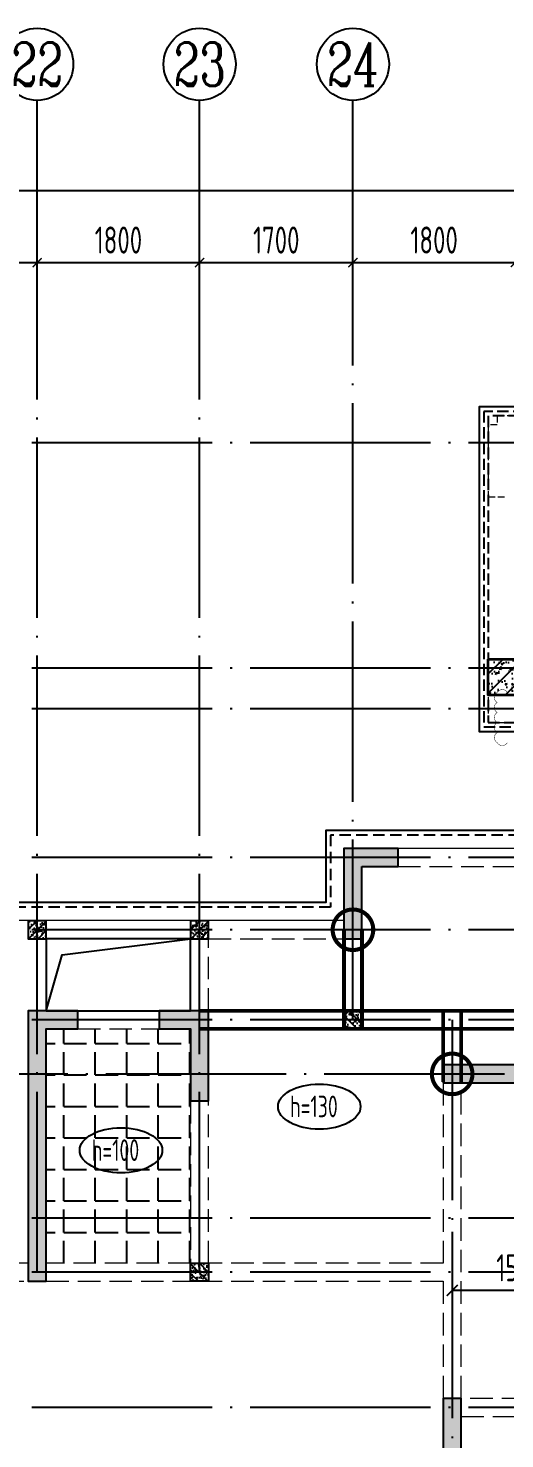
# Model space of a CAD drawing. Extents: x -461650 to 361314, y 245336 to 769729.
# Drawn here: x 17077 to 22360, y 643148 to 658795 of the extents above; entities that cross this region are included whole.
import ezdxf
from ezdxf.enums import TextEntityAlignment as Align

# ---------------------------------------------------------------- set-up
doc = ezdxf.new("R2010")
doc.units = 0
doc.header["$LTSCALE"] = 1000
for name, pattern in [('__DASH', [0.35, 0.25, -0.1]), ('DASH', [0.35, 0.25, -0.1]), ('DOTE', [2.42, 2, -0.2, 0.02, -0.2]), ('HIDDEN', [0.375, 0.25, -0.125])]:
    doc.linetypes.add(name, pattern=pattern)
doc.layers.get('0').update_dxf_attribs({"linetype": 'CONTINUOUS'})
doc.layers.get('DEFPOINTS').update_dxf_attribs({"linetype": 'CONTINUOUS'})
doc.layers.add('+公共字体', color=7, linetype='CONTINUOUS', lineweight=20)
doc.layers.add('平面-看线', color=45, linetype='CONTINUOUS', lineweight=15)
for name, color, linetype in [('A-AXIS', 1, 'CONTINUOUS'), ('A-DOTE', 10, 'DOTE'), ('AXIS_NUM', 7, 'CONTINUOUS'), ('ROOF', 183, 'CONTINUOUS'), ('S-B板填充', 251, 'CONTINUOUS'), ('S-B板标注', 3, 'CONTINUOUS'), ('S-C承台编号', 6, 'CONTINUOUS'), ('S-D洞口', 4, 'CONTINUOUS'), ('S-L主梁线', 4, 'DASH'), ('S-Q墙填充', 252, 'CONTINUOUS'), ('S-Q墙实线', 6, 'CONTINUOUS'), ('S-Q墙标注', 3, 'CONTINUOUS'), ('S-Y一般标注', 3, 'CONTINUOUS'), ('S-Z柱填充', 252, 'CONTINUOUS'), ('S-Z柱实线', 6, 'CONTINUOUS'), ('S-板正筋', 2, 'CONTINUOUS'), ('S-构造柱', 212, 'CONTINUOUS'), ('水平筋标注', 7, 'CONTINUOUS'), ('看线', 251, 'CONTINUOUS')]:
    doc.layers.add(name, color=color, linetype=linetype)
doc.layers.add('审图修改', color=2, linetype='CONTINUOUS', plot=False)
doc.layers.add('配箍校核', color=34, linetype='CONTINUOUS', plot=False)
doc.styles.add('TSSD_Axis', font='complex.shx', dxfattribs={"width": 0.7, "bigfont": 'hztxt.shx'})
doc.styles.add('TSSD_DIMENSION', font='Tssdeng.shx', dxfattribs={"width": 0.7, "bigfont": 'tssdchn.shx'})
doc.styles.add('TSSD_REIN', font='tssdeng.shx', dxfattribs={"width": 0.7, "height": 300, "bigfont": 'tssdchn.shx'})
doc.styles.add('结构文字', font='zstxt.shx', dxfattribs={"width": 0.7, "bigfont": 'zshz.shx'})
doc.dimstyles.new('STRUCK', dxfattribs={"dimtxt": 400, "dimasz": 121, "dimexe": 200, "dimexo": 150, "dimgap": 115, "dimtad": 1, "dimdec": 0, "dimdsep": 46, "dimtxsty": '结构文字', "dimblk": 'ARCHTICK', "dimcen": 400, "dimclrd": 3, "dimclre": 3, "dimclrt": 7, "dimadec": 0, "dimazin": 0, "dimtfac": 1, "dimtdec": 0, "dimtix": 1, "dimtmove": 2, "dimatfit": 3, "dimldrblk": '_DIMX', "dimfxl": 0, "dimtolj": 1, "dimtzin": 0, "dimarcsym": 0})
doc.dimstyles.new('TSSD_100_100', dxfattribs={"dimtxt": 300, "dimasz": 100, "dimexe": 100, "dimexo": 250, "dimgap": 100, "dimtad": 1, "dimdec": 0, "dimzin": 0, "dimdsep": 46, "dimtxsty": 'TSSD_DIMENSION', "dimblk": 'ARCHTICK', "dimcen": 0, "dimdle": 100, "dimclrt": 7, "dimadec": 0, "dimazin": 0, "dimtfac": 1, "dimtdec": 0, "dimtix": 1, "dimtmove": 2, "dimatfit": 3, "dimldrblk": 'ARCHTICK', "dimfxl": 0, "dimtolj": 1, "dimtzin": 0, "dimarcsym": 0})

# ---------------------------------------------------------------- blocks, each defined once
blk = doc.blocks.new('ts_axno')
at = {"color": 0, "linetype": 'ByBlock', "lineweight": -2}
blk.add_circle((0, 0), 0.5, dxfattribs=at)
at = {"color": 0, "linetype": 'ByBlock', "lineweight": -2, "style": 'TSSD_Axis', "width": 0.7}
blk.add_attdef('A', text='', height=0.6, dxfattribs=at).set_placement((0, 0), align=Align.MIDDLE_CENTER)
blk = doc.blocks.new('_ArchTick')
at = {"color": 0, "linetype": 'ByBlock', "const_width": 0.15}
blk.add_lwpolyline([(-0.5, -0.5), (0.5, 0.5)], dxfattribs=at)
blk = doc.blocks.new('*D1633')
at = {"layer": 'DEFPOINTS', "color": 0}
for p in [(34300, 22100), (31400, 21100), (34300, 21100)]:
    blk.add_point(p, dxfattribs=at)
at = {"layer": 'S-Y一般标注', "color": 0, "lineweight": -2}
for p, q in [((31300, 22100), (34400, 22100)), ((31400, 21350), (31400, 22200)), ((34300, 21350), (34300, 22200))]:
    blk.add_line(p, q, dxfattribs=at)
at = {"layer": 'S-Y一般标注', "color": 0, "lineweight": -2, "xscale": 100, "yscale": 100, "zscale": 100, "rotation": 180}
blk.add_blockref('_ArchTick', (31400, 22100), dxfattribs=at)
at = {"layer": 'S-Y一般标注', "color": 0, "lineweight": -2, "xscale": 100, "yscale": 100, "zscale": 100}
blk.add_blockref('_ArchTick', (34300, 22100), dxfattribs=at)
at = {"layer": 'S-Y一般标注', "color": 7, "insert": (32850, 22350), "char_height": 300, "attachment_point": 5, "style": 'TSSD_DIMENSION'}
blk.add_mtext('\\A1;2900', dxfattribs=at)
blk = doc.blocks.new('*D1634')
at = {"layer": 'DEFPOINTS', "color": 0}
for p in [(36100, 22100), (34300, 21100), (36100, 21100)]:
    blk.add_point(p, dxfattribs=at)
at = {"layer": 'S-Y一般标注', "color": 0, "lineweight": -2}
for p, q in [((34200, 22100), (36200, 22100)), ((34300, 21350), (34300, 22200)), ((36100, 21350), (36100, 22200))]:
    blk.add_line(p, q, dxfattribs=at)
at = {"layer": 'S-Y一般标注', "color": 0, "lineweight": -2, "xscale": 100, "yscale": 100, "zscale": 100, "rotation": 180}
blk.add_blockref('_ArchTick', (34300, 22100), dxfattribs=at)
at = {"layer": 'S-Y一般标注', "color": 0, "lineweight": -2, "xscale": 100, "yscale": 100, "zscale": 100}
blk.add_blockref('_ArchTick', (36100, 22100), dxfattribs=at)
at = {"layer": 'S-Y一般标注', "color": 7, "insert": (35200, 22350), "char_height": 300, "attachment_point": 5, "style": 'TSSD_DIMENSION'}
blk.add_mtext('\\A1;1800', dxfattribs=at)
blk = doc.blocks.new('*D1635')
at = {"layer": 'DEFPOINTS', "color": 0}
for p in [(37800, 22100), (36100, 21100), (37800, 21100)]:
    blk.add_point(p, dxfattribs=at)
at = {"layer": 'S-Y一般标注', "color": 0, "lineweight": -2}
for p, q in [((36000, 22100), (37900, 22100)), ((36100, 21350), (36100, 22200)), ((37800, 21350), (37800, 22200))]:
    blk.add_line(p, q, dxfattribs=at)
at = {"layer": 'S-Y一般标注', "color": 0, "lineweight": -2, "xscale": 100, "yscale": 100, "zscale": 100, "rotation": 180}
blk.add_blockref('_ArchTick', (36100, 22100), dxfattribs=at)
at = {"layer": 'S-Y一般标注', "color": 0, "lineweight": -2, "xscale": 100, "yscale": 100, "zscale": 100}
blk.add_blockref('_ArchTick', (37800, 22100), dxfattribs=at)
at = {"layer": 'S-Y一般标注', "color": 7, "insert": (36950, 22350), "char_height": 300, "attachment_point": 5, "style": 'TSSD_DIMENSION'}
blk.add_mtext('\\A1;1700', dxfattribs=at)
blk = doc.blocks.new('*D1643')
at = {"layer": 'DEFPOINTS', "color": 0}
for p in [(54600, 22900), (4600, 21100), (54600, 21100)]:
    blk.add_point(p, dxfattribs=at)
at = {"layer": 'S-Y一般标注', "color": 0, "lineweight": -2}
for p, q in [((4500, 22900), (54700, 22900)), ((4600, 21350), (4600, 23000)), ((54600, 21350), (54600, 23000))]:
    blk.add_line(p, q, dxfattribs=at)
at = {"layer": 'S-Y一般标注', "color": 0, "lineweight": -2, "xscale": 100, "yscale": 100, "zscale": 100, "rotation": 180}
blk.add_blockref('_ArchTick', (4600, 22900), dxfattribs=at)
at = {"layer": 'S-Y一般标注', "color": 0, "lineweight": -2, "xscale": 100, "yscale": 100, "zscale": 100}
blk.add_blockref('_ArchTick', (54600, 22900), dxfattribs=at)
at = {"layer": 'S-Y一般标注', "color": 7, "insert": (29600, 23150), "char_height": 300, "attachment_point": 5, "style": 'TSSD_DIMENSION'}
blk.add_mtext('\\A1;50000', dxfattribs=at)
blk = doc.blocks.new('*D1658')
at = {"layer": 'DEFPOINTS', "color": 0}
for p in [(39600, 22100), (37800, 21100), (39600, 21100)]:
    blk.add_point(p, dxfattribs=at)
at = {"layer": 'S-Y一般标注', "color": 0, "lineweight": -2}
for p, q in [((37700, 22100), (39700, 22100)), ((37800, 21350), (37800, 22200)), ((39600, 21350), (39600, 22200))]:
    blk.add_line(p, q, dxfattribs=at)
at = {"layer": 'S-Y一般标注', "color": 0, "lineweight": -2, "xscale": 100, "yscale": 100, "zscale": 100, "rotation": 180}
blk.add_blockref('_ArchTick', (37800, 22100), dxfattribs=at)
at = {"layer": 'S-Y一般标注', "color": 0, "lineweight": -2, "xscale": 100, "yscale": 100, "zscale": 100}
blk.add_blockref('_ArchTick', (39600, 22100), dxfattribs=at)
at = {"layer": 'S-Y一般标注', "color": 7, "insert": (38700, 22350), "char_height": 300, "attachment_point": 5, "style": 'TSSD_DIMENSION'}
blk.add_mtext('\\A1;1800', dxfattribs=at)
blk = doc.blocks.new('20210729.03492876')
at = {"layer": 'ROOF', "ltscale": 0.8}
blk.add_lwpolyline([(40100, 13200), (42100, 13200), (42100, 16500), (34900, 16500), (34900, 12900), (35500, 12900)], dxfattribs=at)
at = {"layer": 'ROOF', "linetype": '__DASH', "ltscale": 0.5}
for points in [[(40100, 13250), (42050, 13250), (42050, 16450), (34950, 16450), (34950, 12950), (35500, 12950)], [(40100, 13300), (42000, 13300), (42000, 16400), (35000, 16400), (35000, 13000), (35500, 13000)]]:
    blk.add_lwpolyline(points, dxfattribs=at)
at = {"layer": '平面-看线', "linetype": 'DASH', "ltscale": 0.3}
for points in [[(35390, 16400), (35100, 16400), (35100, 16300), (35000, 16300), (35000, 15500), (35200, 15500)], [(35200, 13700), (35000, 13700), (35000, 13000), (35500, 13000)]]:
    blk.add_lwpolyline(points, dxfattribs=at)
at = {"layer": '看线', "color": 201, "linetype": 'HIDDEN', "ltscale": 0.5}
blk.add_lwpolyline([(35350, 12900), (35350, 11750), (33250, 11750), (33250, 10950), (26850, 10950), (26850, 10950), (25300, 10950)], dxfattribs=at)
at = {"layer": '看线', "color": 201}
blk.add_lwpolyline([(35300, 12900), (35300, 11800), (33200, 11800), (33200, 11000), (26800, 11000), (26800, 11000), (25300, 11000)], dxfattribs=at)
blk = doc.blocks.new('20210803.22403995')
at = {"layer": '+公共字体', "color": 2, "const_width": 45}
for points in [[(-831038, -168387, 1), (-831038, -167937, 1), (-831038, -168387, -1)], [(-829938, -169986, 1), (-829938, -169536, 1), (-829938, -169986, -1)]]:
    blk.add_lwpolyline(points, format="xyb", dxfattribs=at)
blk = doc.blocks.new('20210807.15313138')
at = {"layer": 'S-Q墙填充'}
h = blk.add_hatch(color=252, dxfattribs=at)
h.dxf.hatch_style = 1
h.paths.add_polyline_path([(94316, 67740), (94716, 67740), (94716, 67940), (94116, 67940), (94116, 66940), (94316, 66940)])
h = blk.add_hatch(color=252, dxfattribs=at)
h.dxf.hatch_style = 1
h.paths.add_polyline_path([(90816, 63140), (90816, 65940), (91166, 65940), (91166, 66140), (90616, 66140), (90616, 63140)])
h = blk.add_hatch(color=252, dxfattribs=at)
h.dxf.hatch_style = 1
h.paths.add_polyline_path([(92066, 65940), (92416, 65940), (92416, 65140), (92616, 65140), (92616, 66140), (92066, 66140)])
h = blk.add_hatch(color=252, dxfattribs=at)
h.dxf.hatch_style = 1
h.paths.add_polyline_path([(95216, 65340), (96816, 65340), (97216, 65340), (97216, 65840), (97016, 65840), (97016, 65540), (96816, 65540), (95216, 65540)])
h = blk.add_hatch(color=252, dxfattribs=at)
h.dxf.hatch_style = 1
h.paths.add_polyline_path([(95416, 60640), (95416, 61840), (95216, 61840), (95216, 60640)])
at = {"layer": 'S-Z柱填充'}
h = blk.add_hatch(dxfattribs=at)
h.set_pattern_fill('ARMORED', color=256, scale=30, style=0)
h.set_pattern_definition([(50, (-309692.94, 38050.78), (215.178055, -18.82564), [22.5, -247.5]), (355, (-309692.94, 38050.78), (-41.6254, 225.65764), [18, -198]), (100.4514, (-309675.01, 38049.21), (173.55281, 206.83186), [19.12206, -210.34263]), (46.1842, (-309692.94, 38110.78), (320.17231, -49.6557), [33.75, -371.25]), (96.6356, (-309666.26, 38106.64), (280.3988, 292.23536), [28.68309, -315.5139]), (351.1842, (-309692.94, 38110.78), (280.39858, 292.23558), [27, -297]), (21, (-309662.94, 38095.78), (179.072116, -120.78567), [22.5, -247.5]), (326, (-309662.94, 38095.78), (72.9946, 217.54501), [18, -198]), (71.4514, (-309648.02, 38085.71), (252.06679, 96.75915), [19.12206, -210.34263]), (37.5, (-309692.945, 38050.78), (3.647957, 99.868156), [0, -195.6, 0, -201, 0, -198.75]), (7.5, (-309692.94, 38050.78), (78.92086, 118.323514), [0, -114.6, 0, -191.1, 0, -75.75]), (327.5, (-309759.845, 38050.78), (160.146731, -6.766462), [0, -75, 0, -234, 0, -310.5]), (317.5, (-309789.84, 38050.78), (174.95585, 30.031495), [0, -97.5, 0, -155.4, 0, -220.5]), (45, (-309692.94, 38050.78), (-106.066017, 106.066017), [])])
h.paths.add_polyline_path([(95716, 70040), (96116, 70040), (96116, 69640), (95716, 69640)])
at = {"layer": 'S-D洞口', "color": 5}
blk.add_lwpolyline([(90816, 66140), (92416, 66140), (92416, 66940), (90816, 66940), (90816, 66140), (90993, 66762), (92416, 66940)], dxfattribs=at)
at = {"layer": 'S-L主梁线', "linetype": 'ByBlock', "lineweight": 18}
for p, q in [((96216, 67940), (94716, 67940)), ((90716, 67140), (87816, 67140)), ((92516, 67140), (90716, 67140)), ((94116, 67140), (92516, 67140)), ((90816, 66940), (92416, 66940)), ((90816, 66140), (90816, 66940)), ((92416, 66940), (92416, 66140)), ((92066, 66140), (91166, 66140))]:
    blk.add_line(p, q, dxfattribs=at)
at = {"layer": 'S-L主梁线', "linetype": 'DASH', "lineweight": 18}
for p, q in [((94716, 67740), (96216, 67740)), ((92616, 66940), (94116, 66940)), ((92616, 66140), (92616, 66940)), ((91166, 65940), (92066, 65940)), ((95216, 65340), (95216, 63340)), ((95416, 63240), (95416, 65340)), ((92416, 65140), (92416, 63340)), ((92616, 63340), (92616, 65140)), ((90616, 63340), (89516, 63340)), ((92416, 63340), (90816, 63340)), ((95216, 63340), (92616, 63340)), ((95416, 61840), (95416, 63240)), ((89616, 63140), (90616, 63140)), ((90816, 63140), (92516, 63140)), ((92516, 63140), (95216, 63140)), ((95216, 63140), (95216, 61840)), ((97166, 61840), (95416, 61840)), ((95416, 61640), (97166, 61640))]:
    blk.add_line(p, q, dxfattribs=at)
at = {"layer": 'S-Q墙实线'}
for points in [[(94316, 67740), (94716, 67740), (94716, 67940), (94116, 67940), (94116, 66940), (94316, 66940)], [(90816, 63140), (90816, 65940), (91166, 65940), (91166, 66140), (90616, 66140), (90616, 63140)], [(92066, 65940), (92416, 65940), (92416, 65140), (92616, 65140), (92616, 66140), (92066, 66140)], [(95216, 65340), (96816, 65340), (97216, 65340), (97216, 65840), (97016, 65840), (97016, 65540), (96816, 65540), (95216, 65540)], [(95416, 60640), (95416, 61840), (95216, 61840), (95216, 60640)]]:
    blk.add_lwpolyline(points, close=True, dxfattribs=at)
at = {"layer": 'S-Z柱实线', "lineweight": 35}
blk.add_lwpolyline([(95716, 70040), (96116, 70040), (96116, 69640), (95716, 69640)], close=True, dxfattribs=at)
blk = doc.blocks.new('20210730.02141516')
at = {"layer": 'S-构造柱'}
h = blk.add_hatch(dxfattribs=at)
h.set_pattern_fill('ARMORED', color=256, scale=15, angle=-90, style=0)
h.set_pattern_definition([(320, (-154189.41, 3278673.45), (-9.4128202, -107.5890274), [11.25, -123.75]), (265, (-154189.41, 3278673.45), (112.82882, 20.8127), [9, -99]), (10.4514, (-154190.19, 3278664.49), (103.4159313, -86.7764073), [9.5610285, -105.1713168]), (316.1842, (-154159.41, 3278673.45), (-24.827852, -160.0861573), [16.875, -185.625]), (6.6356, (-154161.48, 3278660.11), (146.117681, -140.199406), [14.341543, -157.75695]), (261.1842, (-154159.41, 3278673.45), (146.11779, -140.199292), [13.5, -148.5]), (291, (-154166.91, 3278658.45), (-60.3928336, -89.5360578), [11.25, -123.75]), (236, (-154166.91, 3278658.45), (108.7725068, -36.4972998), [9, -99]), (341.4514, (-154171.94, 3278650.99), (48.3795745, -126.0333943), [9.5610285, -105.1713168]), (307.5, (-154189.41, 3278673.454), (49.93407807, -1.8239783), [0, -97.8, 0, -100.5, 0, -99.375]), (277.5, (-154189.41, 3278673.454), (59.1617568, -39.4604306), [0, -57.3, 0, -95.55, 0, -37.875]), (237.5, (-154189.41, 3278706.904), (-3.38323076, -80.07336543), [0, -37.5, 0, -117, 0, -155.25]), (227.5, (-154189.41, 3278721.904), (15.0157473, -87.4779254), [0, -48.75, 0, -77.7, 0, -110.25]), (315, (-154189.41, 3278673.454), (53.0330086, 53.0330086), [])])
h.paths.add_polyline_path([(200, 200), (200, 0), (0, 0), (0, 200)])
blk.add_lwpolyline([(200, 200), (200, 0), (0, 0), (0, 200)], close=True, dxfattribs=at)
blk = doc.blocks.new('20210809.18285270')
at = {"layer": 'ROOF', "xscale": -1, "rotation": 4.61764226855621e-08}
for p in [(29900, 10100), (31700, 10100)]:
    blk.add_blockref('20210730.02141516', p, dxfattribs=at)
at = {"layer": 'ROOF', "rotation": 359.9999999538236}
blk.add_blockref('20210730.02141516', (33200, 9100), dxfattribs=at)
at = {"layer": 'ROOF'}
blk.add_blockref('20210730.02141516', (31500, 6300), dxfattribs=at)
blk = doc.blocks.new('*D429')
at = {"layer": 'DEFPOINTS', "color": 0}
for p in [(-180458, -4859), (-178959, -4859), (-178959, -5659)]:
    blk.add_point(p, dxfattribs=at)
at = {"layer": 'S-Q墙标注', "color": 3, "lineweight": -2}
for p, q in [((-180458, -5009), (-180458, -5859)), ((-178959, -5009), (-178959, -5859)), ((-180458, -5659), (-178959, -5659))]:
    blk.add_line(p, q, dxfattribs=at)
at = {"layer": 'S-Q墙标注', "color": 3, "lineweight": -2, "xscale": 121, "yscale": 121, "zscale": 121, "rotation": 180}
blk.add_blockref('_ArchTick', (-180458, -5659), dxfattribs=at)
at = {"layer": 'S-Q墙标注', "color": 3, "lineweight": -2, "xscale": 121, "yscale": 121, "zscale": 121}
blk.add_blockref('_ArchTick', (-178959, -5659), dxfattribs=at)
at = {"layer": 'S-Q墙标注', "color": 7, "insert": (-179709, -5409), "char_height": 300, "attachment_point": 5, "style": 'TSSD_REIN'}
blk.add_mtext('\\A1;1500', dxfattribs=at)
blk = doc.blocks.new('_DIMX')
blk.add_line((-150, 0), (150, 0))
at = {"const_width": 50}
blk.add_lwpolyline([(-70, -70), (70, 70)], dxfattribs=at)
blk = doc.blocks.new('20210726.16350016')
at = {"layer": 'A-AXIS'}
for p, q in [((34300, 21100), (34300, 23900)), ((36100, 21100), (36100, 23900)), ((37800, 21100), (37800, 23900))]:
    blk.add_line(p, q, dxfattribs=at)
at = {"layer": 'A-DOTE'}
for p, q in [((34300, 10900), (34300, 21100)), ((36100, 10900), (36100, 21100)), ((37800, 13700), (37800, 21100)), ((55600, 20100), (3600, 20100)), ((55600, 17600), (3600, 17600)), ((55600, 17150), (3600, 17150)), ((55600, 15500), (3600, 15500)), ((55600, 14700), (3600, 14700)), ((55600, 13700), (3600, 13700)), ((38900.2, 13700), (38900, 3600)), ((3600, 13100.3), (55600, 13100.3)), ((55600, 11500), (3600, 11500)), ((55600, 10900), (3600, 10900)), ((55600, 9400), (3600, 9400))]:
    blk.add_line(p, q, dxfattribs=at)
at = {"layer": 'A-AXIS'}
ref = blk.add_blockref('ts_axno', (34300, 24300), dxfattribs=dict(at, xscale=800, yscale=800, zscale=800))
ref.add_attrib('14', '22', dxfattribs={"layer": 'AXIS_NUM', "height": 480, "style": 'TSSD_Axis', "width": 0.7}).set_placement((34300, 24300), align=Align.MIDDLE_CENTER)
ref = blk.add_blockref('ts_axno', (36100, 24300), dxfattribs=dict(at, xscale=800, yscale=800, zscale=800))
ref.add_attrib('15', '23', dxfattribs={"layer": 'AXIS_NUM', "height": 480, "style": 'TSSD_Axis', "width": 0.7}).set_placement((36100, 24300), align=Align.MIDDLE_CENTER)
ref = blk.add_blockref('ts_axno', (37800, 24300), dxfattribs=dict(at, xscale=800, yscale=800, zscale=800))
ref.add_attrib('16', '24', dxfattribs={"layer": 'AXIS_NUM', "height": 480, "style": 'TSSD_Axis', "width": 0.7}).set_placement((37800, 24300), align=Align.MIDDLE_CENTER)
at = {"layer": 'S-Y一般标注'}
for base, p1, p2, picture, middle in [((54600, 22900), (4600, 21100), (54600, 21100), '*D1643', (29600, 23150)), ((34300, 22100), (31400, 21100), (34300, 21100), '*D1633', (32850, 22350)), ((36100, 22100), (34300, 21100), (36100, 21100), '*D1634', (35200, 22350)), ((37800, 22100), (36100, 21100), (37800, 21100), '*D1635', (36950, 22350)), ((39600, 22100), (37800, 21100), (39600, 21100), '*D1658', (38700, 22350))]:
    dim = blk.add_linear_dim(base=base, p1=p1, p2=p2, dimstyle='TSSD_100_100', dxfattribs=at)
    dim.commit()
    dim.dimension.update_dxf_attribs({"geometry": picture, "text_midpoint": middle})
blk = doc.blocks.new('20210810.19092027')
at = {"layer": 'S-Q墙标注'}
dim = blk.add_linear_dim(base=(121017.8, 61274), p1=(119518, 62074), p2=(121017.8, 62074), dimstyle='STRUCK', override={"dimtxt": 300, "dimgap": 100, "dimtxsty": 'TSSD_REIN'}, dxfattribs=at)
dim.commit()
dim.dimension.update_dxf_attribs({"geometry": '*D429', "text_midpoint": (120267.9, 61524), "insert": (299976.5, 66933)})

msp = doc.modelspace()

# ---------------------------------------------------------------- hatches: boundary and pattern name
at = {"layer": 'S-B板填充'}
h = msp.add_hatch(dxfattribs=at)
h.set_pattern_fill('ANGLE', color=252, scale=50, style=0)
h.set_pattern_definition([(0, (114910.66, 499451.18), (0, 349.25), [254, -95.25]), (90, (114910.66, 499451.18), (-349.25, 2e-14), [254, -95.25])])
h.paths.add_polyline_path([(17276.72, 647695.05), (18876.73, 647695.05), (18876.73, 645095.05), (17276.72, 645095.05)])

# ---------------------------------------------------------------- linework, layer by layer
at = {"layer": 'S-B板标注'}
for centre in [(20303.65, 646832.69), (18105.19, 646348.13)]:
    msp.add_ellipse(centre, major_axis=(-457.33, 0), ratio=0.54724159, dxfattribs=at)
at = {"layer": 'S-D洞口', "color": 5}
msp.add_lwpolyline([(17276.73, 647895.05), (18876.73, 647895.05), (18876.73, 648695.05), (17276.73, 648695.05), (17276.73, 647895.05), (17454.51, 648517.27), (18876.73, 648695.05)], dxfattribs=at)
at = {"layer": 'S-板正筋', "color": 5, "linetype": 'DASH', "const_width": 42.86}
for points in [[(20576.72, 648795.05), (20576.72, 647695.05)], [(20776.72, 648795.05), (20776.72, 647695.05)], [(23576.73, 647895.05), (18976.72, 647895.05)], [(21676.72, 647104.6), (21676.72, 647895.05)], [(21876.73, 647104.6), (21876.73, 647895.05)], [(23576.73, 647695.05), (18976.72, 647695.05)]]:
    msp.add_lwpolyline(points, dxfattribs=at)
at = {"layer": '审图修改', "const_width": 5}
for points in [[(22388.07, 650870.02, -0.57735027), (22276.77, 650870.02, -0.57735027), (22276.77, 650981.32, -0.57735027), (22276.77, 651092.62, -0.57735027), (22276.77, 651203.92, -0.57735027), (22276.77, 651315.22, -0.57735027), (22276.77, 651426.52, -0.57735027), (22276.77, 651426.52, -0.57735027)], [(22276.77, 651426.52, -0.57735027), (22388.07, 651426.52, -0.57735027)]]:
    msp.add_lwpolyline(points, format="xyb", dxfattribs=at)

# ---------------------------------------------------------------- block references
msp.add_blockref('20210729.03492876', (-12823.27, 638095.05))
at = {"layer": 'A-DOTE'}
msp.add_blockref('20210726.16350016', (-17123.27, 634095), dxfattribs=at)
at = {"layer": 'S-C承台编号'}
msp.add_blockref('20210803.22403995', (851714.87, 816956.58), dxfattribs=at)
at = {"layer": 'S-Q墙填充'}
msp.add_blockref('20210807.15313138', (-73538.91, 581755.5), dxfattribs=at)
at = {"layer": '水平筋标注'}
msp.add_blockref('20210810.19092027', (-97741.1, 583521.05), dxfattribs=at)
at = {"layer": '配箍校核'}
msp.add_blockref('20210809.18285270', (-12623.29, 638595.21), dxfattribs=at)

# ---------------------------------------------------------------- texts
at = {"layer": 'S-B板标注', "color": 7, "style": 'TSSD_REIN', "width": 0.7}
for s, p in [('h=130', (19978.96, 646714.54)), ('h=100', (17780.51, 646229.98))]:
    msp.add_text(s, height=240, dxfattribs=at).set_placement(p)

doc.saveas('drawing.dxf')
